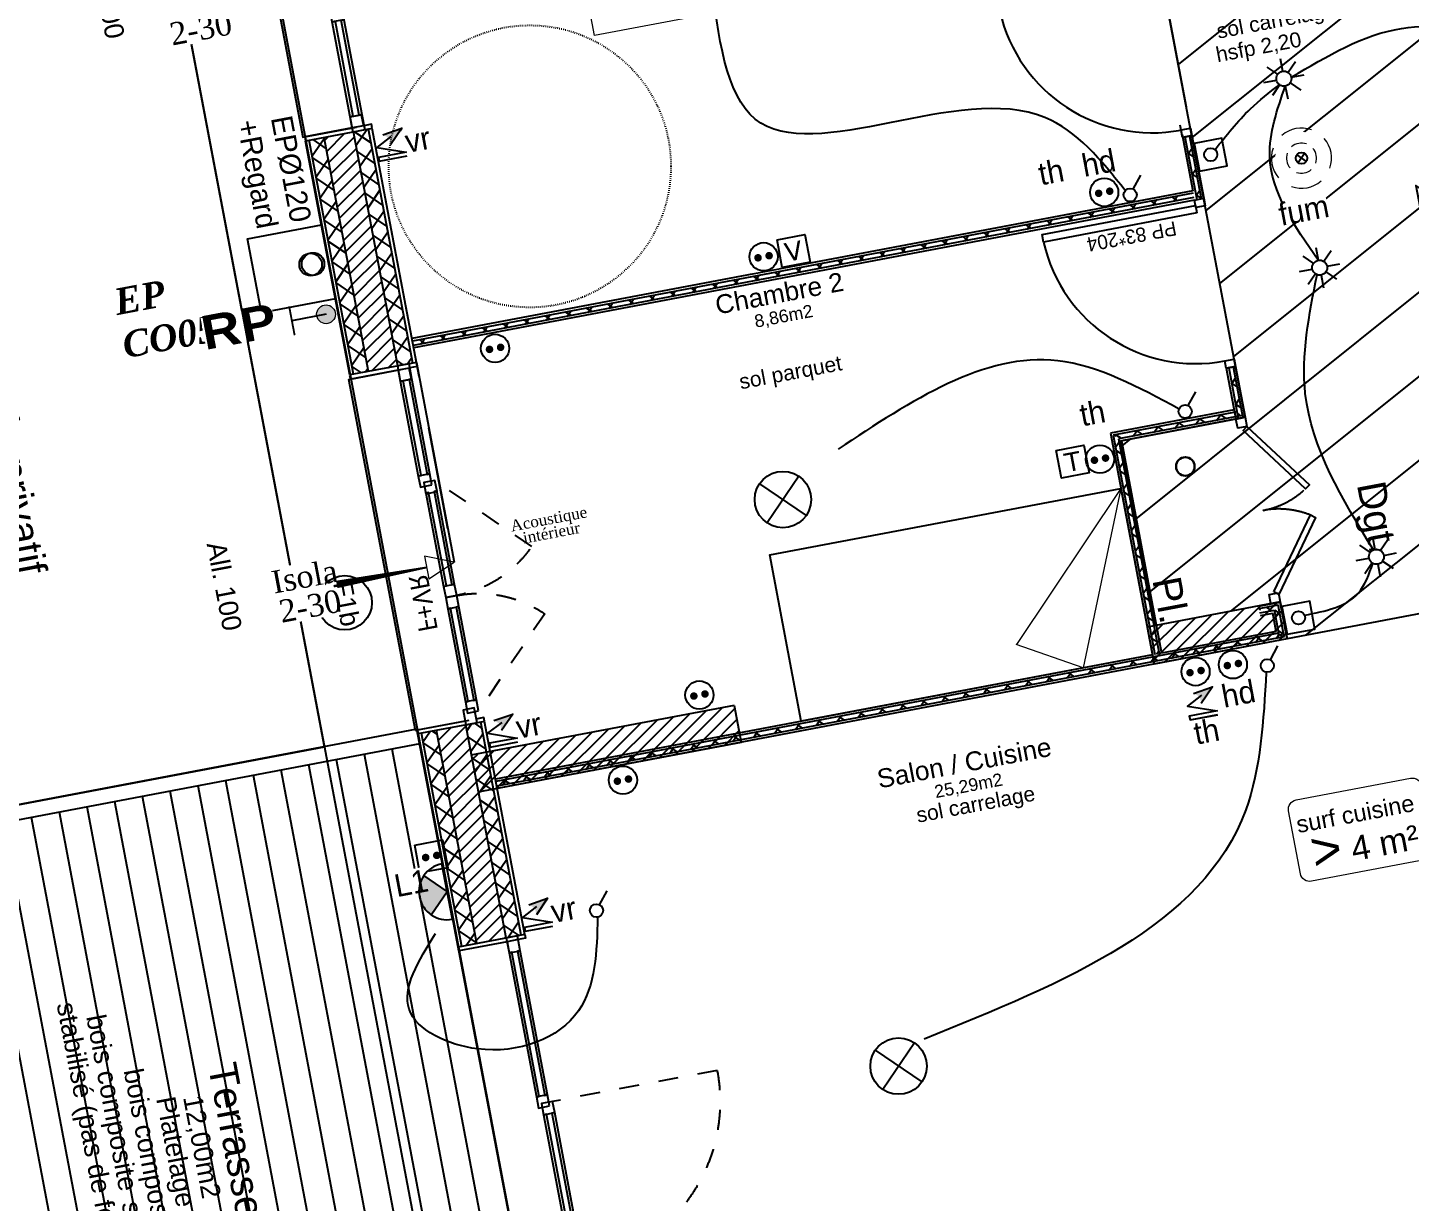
# Model space of a CAD drawing. Header units: centimetres. Extents: x 197412 to 267601, y -375791 to -305433.
# Drawn here: x 210810 to 218161, y -358467 to -352221 of the extents above; entities that cross this region are included whole.
import ezdxf

# ---------------------------------------------------------------- set-up
doc = ezdxf.new("R2010")
doc.units = ezdxf.units.CM
for name, pattern in [('Style de ligne -1', [0.41664, 0.20828, -0.20836]), ('Style de ligne -2', [0.694425, 0.48607, -0.208355]), ('Style de ligne -5', [0.20828, 0.069425, -0.138855])]:
    doc.linetypes.add(name, pattern=pattern)
for name, color, linetype in [('3-BAT C-Niveau 0', 250, 'Continuous'), ('prlm-EAU-EF', 161, 'Continuous'), ('prlm-EAU-EPEXT', 145, 'Continuous'), ('prlm-VMC', 62, 'Continuous')]:
    doc.layers.add(name, color=color, linetype=linetype)
for name, color, linetype, lineweight in [('FAUX PLAFOND', 9, 'Continuous', 25), ('prlm-ELEC-CFA', 1, 'Continuous', 25), ('prlm-ELEC-CFO', 1, 'Continuous', 25), ('prlm-ELEC-SSI', 6, 'Continuous', 25)]:
    doc.layers.add(name, color=color, linetype=linetype, lineweight=lineweight)
doc.styles.add('Futura Book', font='')
doc.styles.add('Futura Std Book', font='')
doc.styles.add('Helvetica', font='arial.ttf')
doc.styles.add('Lucida Grande', font='')
doc.styles.add('prlm-eau-ef', font='ariblk.ttf', dxfattribs={"height": 18})
doc.styles.add('prlm-eau-ep', font='timesbi.ttf', dxfattribs={"height": 18})
doc.styles.add('prlm-elec-cfa', font='comic.ttf', dxfattribs={"height": 12})
doc.styles.add('prlm-elec-cfo', font='comic.ttf', dxfattribs={"height": 12})
doc.styles.add('prlm-elec-ssi', font='comic.ttf', dxfattribs={"height": 12})
doc.styles.add('prlm-sejc', font='arial.ttf', dxfattribs={"height": 20})
doc.styles.add('prlm-vmc', font='pala.ttf', dxfattribs={"height": 14})
doc.styles.get("Standard").update_dxf_attribs({"font": 'ARIALUNI.TTF', "height": 100})
doc.styles.get('Futura Book').set_extended_font_data('Futura Book')
doc.styles.get('Futura Std Book').set_extended_font_data('Futura Std Book')
doc.styles.get('Lucida Grande').set_extended_font_data('Lucida Grande')
pattern_1 = [(145.723595, (82441.66, 127994.64), (-45.054865, -66.106423), []), (235.723595, (82441.66, 127994.64), (-66.106423, 45.054865), [])]
pattern_2 = [(45, (82627.55, 127994.637), (-31.2347524, 39.0434405), [])]
pattern_3 = [(145.723595, (82441.66, 127994.64), (-45.054865, -66.106423), []), (235.723595, (82441.66, 127994.64), (-66.106423, 45.054865), [])]

# ---------------------------------------------------------------- blocks, each defined once
blk = doc.blocks.new('Groupe-284-1')
at = {"linetype": 'Continuous'}
blk.add_circle((13005.41, -48327.34), 14.45, dxfattribs=at)
at = {"insert": (13009.11, -48314.92), "char_height": 10.087, "attachment_point": 1, "rotation": 280.72359, "line_spacing_factor": 0.834288, "style": 'Helvetica'}
blk.add_mtext('F1b', dxfattribs=at)
blk = doc.blocks.new('FENETRE TYPE 1')
at = {"linetype": 'Style de ligne -1', "ltscale": 50.8}
for p, q in [((48.17, 60.17), (4, 16)), ((84.68, 59.99), (128.67, 16))]:
    blk.add_line(p, q, dxfattribs=at)
at = {"linetype": 'Continuous'}
blk.add_line((0, 16), (0, 14), dxfattribs=at)
at = {"linetype": 'Continuous', "lineweight": 25, "flags": 128}
for points in [[(-2, 18), (0, 18), (0, 14)], [(192, 18), (190, 18), (190, 14)], [(0, 8), (0, -18), (-2, -18)], [(190, 7.7), (190, -18), (192, -18)]]:
    blk.add_lwpolyline(points, dxfattribs=at)
at = {"linetype": 'Continuous', "flags": 128}
for points in [[(4, 16), (10, 16), (10, 10), (4, 10)], [(10, 16), (60.46, 16), (60.46, 14.5), (10, 14.5)], [(60.46, 16), (66.46, 16), (66.46, 10), (60.46, 10)], [(66.46, 16), (72.46, 16), (72.46, 10), (66.46, 10)], [(72.46, 16), (123.05, 16), (123.05, 14.5), (72.46, 14.5)], [(122.67, 16), (128.67, 16), (128.67, 10), (122.67, 10)], [(-2, 14), (6, 14), (6, 8), (-2, 8)], [(10, 11.5), (60.46, 11.5), (60.46, 10), (10, 10)], [(72.46, 11.5), (123.05, 11.5), (123.05, 10), (72.46, 10)], [(126.67, 14), (132.67, 14), (132.67, 7.7), (126.67, 7.7)], [(132.67, 14), (184, 14), (184, 12.5), (132.67, 12.5)], [(132.67, 9.2), (184, 9.2), (184, 7.7), (132.67, 7.7)], [(184, 14), (192.25, 14), (192.25, 7.7), (184, 7.7)], [(184, 13.7), (190, 13.7), (190, 7.7), (184, 7.7)]]:
    blk.add_lwpolyline(points, close=True, dxfattribs=at)
blk.add_lwpolyline([(0, 10), (0, -19), (190, -19), (190, 10)], dxfattribs=at)
at = {"linetype": 'Style de ligne -1', "ltscale": 50.8}
for centre, radius, start, end in [((4, 16), 62.46, 360, 45), ((128.67, 16), 62.21, 136.63922, 180)]:
    blk.add_arc(centre, radius, start, end, dxfattribs=at)
at = {"insert": (50.38, 2.81), "char_height": 10.161, "attachment_point": 1, "line_spacing_factor": 0.978845, "style": 'Lucida Grande'}
blk.add_mtext('F+VR ', dxfattribs=at)
blk = doc.blocks.new('PORTE FENETRE TYPE 1')
at = {"linetype": 'Style de ligne -1', "ltscale": 50.8}
for p, q in [((4, 16), (4, 105)), ((182, 105), (182, 16))]:
    blk.add_line(p, q, dxfattribs=at)
at = {"linetype": 'Continuous', "lineweight": 25, "flags": 128}
for points in [[(-2, 18), (0, 18), (0, 14)], [(272, 18), (270, 18), (270, 14)], [(0, 8), (0, -18), (-2, -18)], [(270, 8), (270, -18), (272, -18)]]:
    blk.add_lwpolyline(points, dxfattribs=at)
at = {"linetype": 'Continuous', "flags": 128}
for points in [[(4, 16), (10, 16), (10, 10), (4, 10)], [(10, 16), (87, 16), (87, 14.5), (10, 14.5)], [(87, 16), (93, 16), (93, 10), (87, 10)], [(93, 16), (99, 16), (99, 10), (93, 10)], [(99, 16), (176, 16), (176, 14.5), (99, 14.5)], [(176, 16), (182, 16), (182, 10), (176, 10)], [(-2, 14), (6, 14), (6, 8), (-2, 8)], [(10, 11.5), (87, 11.5), (87, 10), (10, 10)], [(99, 11.5), (176, 11.5), (176, 10), (99, 10)], [(180, 14), (186, 14), (186, 8), (180, 8)], [(186, 14), (264, 14), (264, 12.5), (186, 12.5)], [(186, 9.5), (264, 9.5), (264, 8), (186, 8)], [(264, 14), (270, 14), (270, 8), (264, 8)], [(264, 14), (272, 14), (272, 8), (264, 8)]]:
    blk.add_lwpolyline(points, close=True, dxfattribs=at)
at = {"linetype": 'Style de ligne -1', "ltscale": 50.8}
for centre, start, end in [((4, 16), 360, 90), ((182, 16), 90, 180)]:
    blk.add_arc(centre, 89, start, end, dxfattribs=at)
at = {"insert": (74.62, 0.04), "char_height": 10.161, "attachment_point": 1, "line_spacing_factor": 0.978845, "style": 'Lucida Grande'}
blk.add_mtext('PF+VR ', dxfattribs=at)
blk = doc.blocks.new('Groupe-366-1')
at = {"linetype": 'Continuous', "flags": 128}
blk.add_lwpolyline([(12993.06, -48126.42), (13000.5, -48165.72), (12961.2, -48173.17), (12953.75, -48133.86)], close=True, dxfattribs=at)
at = {"linetype": 'Continuous'}
blk.add_circle((12988.57, -48147.28), 6, dxfattribs=at)
at = {"insert": (12987.89, -48123.76), "char_height": 11.327, "attachment_point": 3, "rotation": 280.72359, "line_spacing_factor": 0.962448, "style": 'Futura Std Book'}
blk.add_mtext('EPØ120\\P+Regard', dxfattribs=at)
blk = doc.blocks.new('xi.PC-EXT')
at = {"layer": 'prlm-ELEC-CFO', "color": 0, "linetype": 'ByBlock', "lineweight": -2, "flags": 128}
blk.add_lwpolyline([(-7.5, 7.5), (7.5, 7.5), (7.5, -7.5), (-7.5, -7.5)], close=True, dxfattribs=at)
at = {"layer": 'prlm-ELEC-CFO', "color": 0, "linetype": 'ByBlock', "lineweight": 5, "const_width": 2}
for points in [[(-4, 0, 1), (-2, 0, 1)], [(2, 0, 1), (4, 0, 1)]]:
    blk.add_lwpolyline(points, format="xyb", close=True, dxfattribs=at)
blk = doc.blocks.new('xi.SA')
at = {"layer": 'prlm-ELEC-CFO', "color": 0}
blk.add_lwpolyline([(0.2, -1.28), (5.5, 5.28)], dxfattribs=at)
blk.add_circle((-2, -4), 3.5, dxfattribs=at)
blk = doc.blocks.new('xi.LUM1')
at = {"layer": 'prlm-ELEC-CFO', "linetype": 'ByBlock', "lineweight": 5}
blk.add_hatch(color=0, dxfattribs=at).paths.add_polyline_path([(10.61, 10.61, 0.414214), (-10.61, 10.61), (0, 0)])
at = {"layer": 'prlm-ELEC-CFO', "color": 0, "linetype": 'ByBlock', "lineweight": -2, "flags": 128}
blk.add_lwpolyline([(15, 0, 1), (-15, 0)], format="xyb", close=True, dxfattribs=at)
at = {"layer": 'prlm-ELEC-CFO', "color": 0}
blk.add_lwpolyline([(-10.61, 10.61), (0, 0), (10.61, 10.61)], dxfattribs=at)
blk = doc.blocks.new('xi.VR')
at = {"layer": 'prlm-ELEC-CFO', "lineweight": 5}
blk.add_hatch(color=0, dxfattribs=at).paths.add_polyline_path([(-3, 6), (-0.1, 3.7), (0, 0), (7.5, 7.5)])
at = {"layer": 'prlm-ELEC-CFO', "color": 0}
for points in [[(-3, 6), (7.5, 7.5), (0, 0)], [(0.95, 4.23), (-7.5, 0), (7.5, -5.5), (-7.5, -5.5), (-7.5, -7.5), (7.5, -7.5)]]:
    blk.add_lwpolyline(points, dxfattribs=at)
blk = doc.blocks.new('xi.PC')
at = {"color": 0, "lineweight": 5}
blk.add_wipeout([(-7.5, -7.5), (7.5, -7.5), (7.5, 7.5), (-7.5, 7.5)], dxfattribs=at).dxf.layer = 'prlm-ELEC-CFO'
at = {"layer": 'prlm-ELEC-CFO', "color": 0, "linetype": 'ByBlock', "lineweight": 5, "const_width": 2}
for points in [[(-4, 0, 1), (-2, 0, 1)], [(2, 0, 1), (4, 0, 1)]]:
    blk.add_lwpolyline(points, format="xyb", close=True, dxfattribs=at)
at = {"layer": 'prlm-ELEC-CFO', "color": 0, "linetype": 'ByBlock', "lineweight": -2}
blk.add_circle((0, 0), 7.5, dxfattribs=at)
blk = doc.blocks.new('xi.PCHD')
at = {"color": 0, "lineweight": 5}
blk.add_wipeout([(-7.5, -7.5), (7.5, -7.5), (7.5, 7.5), (-7.5, 7.5)], dxfattribs=at).dxf.layer = 'prlm-ELEC-CFO'
at = {"layer": 'prlm-ELEC-CFO', "color": 0, "linetype": 'ByBlock', "lineweight": 5, "const_width": 2}
for points in [[(-4, 0, 1), (-2, 0, 1)], [(2, 0, 1), (4, 0, 1)]]:
    blk.add_lwpolyline(points, format="xyb", close=True, dxfattribs=at)
at = {"layer": 'prlm-ELEC-CFO', "color": 0, "linetype": 'ByBlock', "lineweight": -2}
blk.add_circle((0, 0), 7.5, dxfattribs=at)
blk = doc.blocks.new('xi.PTCE')
at = {"layer": 'prlm-ELEC-CFO', "color": 0}
for points in [[(-10.61, 10.61), (10.61, -10.61)], [(10.61, 10.61), (-10.61, -10.61)]]:
    blk.add_lwpolyline(points, dxfattribs=at)
at = {"layer": 'prlm-ELEC-CFO', "color": 0, "linetype": 'ByBlock'}
blk.add_circle((0, 0), 15, dxfattribs=at)
blk = doc.blocks.new('xi.4m²')
at = {"color": 0}
blk.add_wipeout([(-34.54, 20.54), (34.54, 20.54), (34.54, -20.54), (-34.54, -20.54)], dxfattribs=at).dxf.layer = 'prlm-ELEC-CFO'
at = {"layer": 'prlm-ELEC-CFO', "color": 0, "lineweight": 13}
blk.add_lwpolyline([(-31, 22), (31, 22, -0.414214), (36, 17), (36, -17, -0.414214), (31, -22), (-31, -22, -0.414214), (-36, -17), (-36, 17, -0.414214)], format="xyb", close=True, dxfattribs=at)
at = {"layer": 'prlm-ELEC-CFO', "color": 0, "attachment_point": 6, "line_spacing_factor": 0.8, "style": 'prlm-sejc'}
for s, insert, char_height in [('surf cuisine', (30.36, 8.9), 9), ('4 m²', (29.31, -9.19), 13)]:
    blk.add_mtext(s, dxfattribs=dict(at, insert=insert, char_height=char_height))
at = {"layer": 'prlm-ELEC-CFO', "color": 0, "style": 'prlm-sejc', "flags": 8}
blk.add_attdef('?', (-28.3, -16.79), '', height=20, dxfattribs=at)
blk = doc.blocks.new('xi.BP')
at = {"layer": 'prlm-ELEC-CFO', "color": 0, "flags": 128}
blk.add_lwpolyline([(-7.5, -7.5), (7.5, -7.5), (7.5, 7.5), (-7.5, 7.5)], close=True, dxfattribs=at)
at = {"layer": 'prlm-ELEC-CFO', "color": 0}
blk.add_circle((0, 0), 3.5, dxfattribs=at)
blk = doc.blocks.new('xi.SPOT')
at = {"color": 0, "lineweight": 5}
blk.add_wipeout([(-4, 0), (-2.83, -2.83), (0, -4), (2.83, -2.83), (4, 0), (2.83, 2.83), (0, 4), (-2.83, 2.83)], dxfattribs=at).dxf.layer = 'prlm-ELEC-CFO'
at = {"layer": 'prlm-ELEC-CFO', "color": 0, "linetype": 'ByBlock', "lineweight": -2, "flags": 128}
for points in [[(-7.69, 7.69), (-2.83, 2.83)], [(0, 10.88), (0, 4)], [(7.69, 7.69), (2.83, 2.83)], [(-10.88, 0), (-4, 0)], [(4, 0), (10.88, 0)], [(-2.83, -2.83), (-7.69, -7.69)], [(0, -4), (0, -10.88)], [(2.83, -2.83), (7.69, -7.69)]]:
    blk.add_lwpolyline(points, dxfattribs=at)
at = {"layer": 'prlm-ELEC-CFO', "color": 0, "linetype": 'ByBlock', "lineweight": -2}
blk.add_circle((0, 0), 4, dxfattribs=at)
blk = doc.blocks.new('xi.fum')
at = {"color": 0}
blk.add_wipeout([(-10.61, -10.61), (-15, 0), (-10.61, 10.61), (0, 15), (10.61, 10.61), (15, 0), (10.61, -10.61), (0, -15)], dxfattribs=at).dxf.layer = 'prlm-ELEC-SSI'
at = {"layer": 'prlm-ELEC-SSI', "color": 0}
for points in [[(-2.12, 2.12), (2.12, -2.12)], [(2.12, 2.12), (-2.12, -2.12)]]:
    blk.add_lwpolyline(points, dxfattribs=at)
blk.add_circle((0, 0), 3, dxfattribs=at)
at = {"layer": 'prlm-ELEC-SSI', "color": 0, "lineweight": 13}
for radius, start, end in [(16, 60, 120), (16, 150, 210), (8, 60, 120), (16, 330, 30), (8, 150, 210), (8, 330, 30), (8, 240, 300), (16, 240, 300)]:
    blk.add_arc((0, 0), radius, start, end, dxfattribs=at)
blk = doc.blocks.new('xi.epext')
at = {"layer": 'prlm-EAU-EPEXT', "color": 0, "linetype": 'ByBlock', "lineweight": -2}
blk.add_circle((0, 0), 5, dxfattribs=at)
blk = doc.blocks.new('xi.EA')
at = {"layer": 'prlm-VMC', "color": 0, "linetype": 'ByBlock', "lineweight": 5, "flags": 128}
blk.add_lwpolyline([(-6.17, -15), (6.17, -15), (0, 0)], close=True, dxfattribs=at)
at = {"layer": 'prlm-VMC', "color": 0, "linetype": 'ByBlock', "lineweight": -2, "flags": 128}
blk.add_lwpolyline([(0, -15, 1, 4, 0), (0, -63.63, 1, 1, 0)], format="xyseb", dxfattribs=at)
at = {"layer": 'prlm-VMC', "color": 0, "linetype": 'ByBlock', "lineweight": 5}
blk.add_solid([(0, 0), (6.17, -15), (-6.17, -15), (0, 0)], dxfattribs=at)
blk = doc.blocks.new('xi.rp')
at = {"layer": 'prlm-EAU-EF', "lineweight": 5}
h = blk.add_hatch(color=0, dxfattribs=at)
edge = h.paths.add_edge_path()
edge.add_arc((0, 5), 5, 0, 360)
at = {"layer": 'prlm-EAU-EF', "color": 0, "const_width": 1, "flags": 128}
blk.add_lwpolyline([(-7.82, 23.46), (7.82, 23.46)], dxfattribs=at)
at = {"layer": 'prlm-EAU-EF', "color": 0, "flags": 128}
blk.add_lwpolyline([(0, 5), (0, 23.46)], dxfattribs=at)
at = {"layer": 'prlm-EAU-EF', "color": 0, "lineweight": 5}
blk.add_circle((0, 5), 5, dxfattribs=at)
blk = doc.blocks.new('xi.TH')
at = {"color": 0, "lineweight": 5}
blk.add_wipeout([(-7.5, -7.5), (7.5, -7.5), (7.5, 7.5), (-7.5, 7.5)], dxfattribs=at).dxf.layer = 'prlm-ELEC-CFA'
at = {"layer": 'prlm-ELEC-CFA', "lineweight": 5}
blk.add_hatch(color=0, dxfattribs=at).paths.add_polyline_path([(-3, 6), (-0.1, 3.7), (0, 0), (7.5, 7.5)])
at = {"layer": 'prlm-ELEC-CFA', "color": 0}
for points in [[(-3, 6), (7.5, 7.5), (0, 0)], [(0.95, 4.23), (-7.5, 0), (7.5, -5.5), (-7.5, -5.5), (-7.5, -7.5), (7.5, -7.5)]]:
    blk.add_lwpolyline(points, dxfattribs=at)
blk = doc.blocks.new('xi.TEL')
at = {"layer": 'prlm-ELEC-CFA', "color": 0, "linetype": 'ByBlock', "lineweight": -2, "flags": 128}
blk.add_lwpolyline([(-7.5, 7.5), (7.5, 7.5), (7.5, -7.5), (-7.5, -7.5)], close=True, dxfattribs=at)
at = {"layer": 'prlm-ELEC-CFA', "color": 0, "linetype": 'ByBlock', "insert": (0, 0), "char_height": 10, "width": 11.36, "attachment_point": 5}
blk.add_mtext('{\\fVerdana|b0|i0|c0|p34;T}', dxfattribs=at)
blk = doc.blocks.new('xi.TV')
at = {"layer": 'prlm-ELEC-CFA', "color": 0, "linetype": 'ByBlock', "lineweight": -2, "flags": 128}
blk.add_lwpolyline([(-7.5, 7.5), (7.5, 7.5), (7.5, -7.5), (-7.5, -7.5)], close=True, dxfattribs=at)
at = {"layer": 'prlm-ELEC-CFA', "color": 0, "linetype": 'ByBlock', "insert": (0, 0), "char_height": 10, "width": 11.36, "attachment_point": 5}
blk.add_mtext('{\\fVerdana|b0|i0|c0|p34;V}', dxfattribs=at)
blk = doc.blocks.new('PORTE 83_204')
at = {"linetype": 'Continuous', "flags": 128}
for points in [[(38.5, 2.5), (38.5, 85.5), (42.5, 85.5), (42.5, 2.5)], [(-45.5, 2.5), (-41.5, 2.5), (-41.5, -2.5), (-45.5, -2.5)], [(41.5, 2.5), (45.5, 2.5), (45.5, -2.5), (41.5, -2.5)]]:
    blk.add_lwpolyline(points, close=True, dxfattribs=at)
at = {"linetype": 'Continuous'}
blk.add_arc((41.5, 2.5), 83.05, 92.06969, 180, dxfattribs=at)
at = {"insert": (28.91, 14.76), "char_height": 7.552, "attachment_point": 1, "rotation": 90, "line_spacing_factor": 0.962448, "style": 'Futura Book'}
blk.add_mtext('PP 83*204', dxfattribs=at)
blk = doc.blocks.new('Groupe-184-1')
at = {"linetype": 'Continuous', "lineweight": 18}
for p, q in [((13418.01, -48266.61), (13362.49, -48349.63)), ((13418.01, -48266.61), (13397.9, -48362.03)), ((13397.9, -48362.03), (13362.43, -48349.61)), ((13397.9, -48362.03), (13434.82, -48355.02))]:
    blk.add_line(p, q, dxfattribs=at)
at = {"linetype": 'Continuous', "flags": 128}
blk.add_lwpolyline([(13418.01, -48266.61), (13434.76, -48355.04), (13248.08, -48390.39), (13231.33, -48301.96)], close=True, dxfattribs=at)
blk = doc.blocks.new('Groupe-185-1')
at = {"linetype": 'Continuous', "flags": 128}
for points in [[(13484.09, -48228.75), (13485.02, -48233.66), (13480.11, -48234.59), (13479.18, -48229.68)], [(13485.02, -48233.66), (13518.2, -48264.64), (13516.17, -48266.81), (13482.99, -48235.84)], [(13499.24, -48321.63), (13518.8, -48280.67), (13521.48, -48281.95), (13501.92, -48322.91)], [(13501.76, -48322.09), (13502.69, -48327.01), (13497.78, -48327.94), (13496.85, -48323.03)]]:
    blk.add_lwpolyline(points, close=True, dxfattribs=at)
at = {"linetype": 'Style de ligne -2', "ltscale": 50.8}
for centre, start, end in [((13485.02, -48233.66), 280.72359, 313.90053), ((13501.92, -48322.91), 67.54666, 100.72359)]:
    blk.add_arc(centre, 45.42, start, end, dxfattribs=at)
blk = doc.blocks.new('Groupe-188-1')
at = {"linetype": 'Continuous', "lineweight": 18}
for p, q in [((13240.47, -47812.98), (13102.91, -47839.03)), ((13240.47, -47812.98), (13134.37, -47904.32)), ((13109.88, -47875.89), (13102.91, -47838.96)), ((13109.88, -47875.89), (13134.42, -47904.36))]:
    blk.add_line(p, q, dxfattribs=at)
at = {"linetype": 'Continuous'}
blk.add_line((13240.47, -47812.98), (13109.88, -47875.89), dxfattribs=at)
at = {"linetype": 'Continuous', "lineweight": 18, "flags": 128}
blk.add_lwpolyline([(13275.82, -47999.66), (13138.27, -48025.71), (13102.91, -47839.03), (13240.47, -47812.98)], close=True, dxfattribs=at)

msp = doc.modelspace()

# ---------------------------------------------------------------- hatches: boundary and pattern name
at = {"linetype": 'Continuous'}
h = msp.add_hatch(dxfattribs=at)
h.set_pattern_fill('02_ISOLANT', color=256, scale=10, angle=-79.27625, style=0, pattern_type=2)
h.set_pattern_definition([(325.723749, (82441.66, 127994.64), (45.054687, 66.106544), []), (55.723749, (82441.66, 127994.64), (66.106544, -45.054687), [])])
h.paths.add_polyline_path([(216986.1, -352797.7), (216962.6, -352802.2), (217025.7, -353135.4), (217049.3, -353131)])
h = msp.add_hatch(dxfattribs=at)
h.set_pattern_fill('02_ISOLANT', color=256, scale=10, angle=-169.27641, style=0, pattern_type=2)
h.set_pattern_definition([(235.723595, (82441.66, 127994.64), (66.106423, -45.054865), []), (325.723595, (82441.66, 127994.64), (-45.054865, -66.106423), [])])
h.paths.add_polyline_path([(217010.5, -353125.1), (217006, -353101.5), (212855.6, -353887.5), (212860.1, -353911.1)])
h = msp.add_hatch(dxfattribs=at)
h.set_pattern_fill('02_ISOLANT', color=256, scale=10, angle=-79.27625, style=0, pattern_type=2)
h.set_pattern_definition([(325.723749, (82441.66, 127994.64), (45.054687, 66.106544), []), (55.723749, (82441.66, 127994.64), (66.106544, -45.054687), [])])
h.paths.add_polyline_path([(217218.6, -354025.1), (217195, -354029.6), (217246.2, -354299.8), (217269.8, -354295.3)])
h = msp.add_hatch(dxfattribs=at)
h.set_pattern_fill('02_ISOLANT', color=256, scale=10, angle=-169.25421, style=0, pattern_type=2)
h.set_pattern_definition([(235.745789, (82441.66, 127994.64), (66.12387, -45.029255), []), (325.745789, (82441.66, 127994.64), (-45.029255, -66.12387), [])])
h.paths.add_polyline_path([(217267.3, -354282.5), (217239.3, -354263.4), (216581.4, -354388.3), (216609.4, -354407.4)])
h = msp.add_hatch(dxfattribs=at)
h.set_pattern_fill('02_ISOLANT', color=256, scale=10, angle=-79.27641, style=0, pattern_type=2)
h.set_pattern_definition([(325.723595, (82441.66, 127994.64), (45.054865, 66.106423), []), (55.723595, (82441.66, 127994.64), (66.106423, -45.054865), [])])
h.paths.add_polyline_path([(216609.4, -354407.4), (216581.4, -354388.3), (216802, -355553.3), (216825.6, -355548.8)])
h = msp.add_hatch(dxfattribs=at)
h.set_pattern_fill('MURS MACONNERIE-2', color=256, scale=10, style=0, pattern_type=2)
h.set_pattern_definition([(45, (82627.55, 127994.637), (-31.2347524, 39.0434405), [])])
h.paths.add_polyline_path([(217505.6, -355470.9), (217468.4, -355274.4), (216761.3, -355408.3), (216798.5, -355604.8)])
h = msp.add_hatch(dxfattribs=at)
h.set_pattern_fill('02_ISOLANT', color=256, scale=10, angle=10.72359, style=0, pattern_type=2)
h.set_pattern_definition([(55.723595, (82441.66, 127994.64), (-66.106423, 45.054865), []), (145.723595, (82441.66, 127994.64), (45.054865, 66.106423), [])])
h.paths.add_polyline_path([(217356.9, -355309.8), (217361.3, -355333.4), (217439.1, -355318.7), (217458.2, -355290.6)])
h = msp.add_hatch(dxfattribs=at)
h.set_pattern_fill('02_ISOLANT', color=256, scale=10, angle=100.72549, style=0, pattern_type=2)
h.set_pattern_definition([(145.725492, (82441.66, 127994.64), (-45.052676, -66.107915), []), (235.725492, (82441.66, 127994.64), (-66.107915, 45.052676), [])])
h.paths.add_polyline_path([(217462.4, -355441.4), (217490.4, -355460.5), (217458.2, -355290.6), (217439.1, -355318.7)])
h = msp.add_hatch(dxfattribs=at)
h.set_pattern_fill('02_ISOLANT', color=256, scale=10, angle=-169.27641, style=0, pattern_type=2)
h.set_pattern_definition([(235.723595, (82441.66, 127994.64), (66.106423, -45.054865), []), (325.723595, (82441.66, 127994.64), (-45.054865, -66.106423), [])])
h.paths.add_polyline_path([(217490.4, -355460.5), (217462.4, -355441.4), (213299.2, -356229.8), (213303.7, -356253.4)])
at = {"layer": '3-BAT C-Niveau 0'}
h = msp.add_hatch(dxfattribs=at)
h.set_pattern_fill('02_ISOLANT', color=256, scale=10, angle=100.72359, style=0, pattern_type=2)
h.set_pattern_definition(pattern_1)
h.paths.add_polyline_path([(212543, -354064.1), (212621.6, -354049.2), (212386.1, -352805.5), (212307.5, -352820.4)])
h = msp.add_hatch(dxfattribs=at)
h.set_pattern_fill('MURS MACONNERIE-2', color=256, scale=10, style=0, pattern_type=2)
h.set_pattern_definition(pattern_2)
h.paths.add_polyline_path([(212621.6, -354049.2), (212778.8, -354019.4), (212543.3, -352775.7), (212386.1, -352805.5)])
h = msp.add_hatch(dxfattribs=at)
h.set_pattern_fill('02_ISOLANT', color=256, scale=10, angle=100.72359, style=0, pattern_type=2)
h.set_pattern_definition(pattern_1)
h.paths.add_polyline_path([(212778.8, -354019.4), (212857.4, -354004.5), (212621.9, -352760.9), (212543.3, -352775.7)])
h = msp.add_hatch(dxfattribs=at)
h.set_pattern_fill('MURS MACONNERIE-2', color=256, scale=10, style=0, pattern_type=2)
h.set_pattern_definition(pattern_2)
h.paths.add_polyline_path([(214603.9, -356021.5), (214566.7, -355825), (213166.9, -356090.1), (213204.1, -356286.6)])
h = msp.add_hatch(dxfattribs=at)
h.set_pattern_fill('02_ISOLANT', color=256, scale=10, angle=100.72359, style=0, pattern_type=2)
h.set_pattern_definition(pattern_3)
h.paths.add_polyline_path([(213119.1, -357105.9), (213197.7, -357091), (212983.1, -355957.8), (212904.5, -355972.6)])
h = msp.add_hatch(dxfattribs=at)
h.set_pattern_fill('MURS MACONNERIE-2', color=256, scale=10, style=0, pattern_type=2)
h.set_pattern_definition(pattern_2)
h.paths.add_polyline_path([(213197.7, -357091), (213354.9, -357061.3), (213140.3, -355928), (212983.1, -355957.8)])
h = msp.add_hatch(dxfattribs=at)
h.set_pattern_fill('02_ISOLANT', color=256, scale=10, angle=100.72359, style=0, pattern_type=2)
h.set_pattern_definition(pattern_3)
h.paths.add_polyline_path([(213354.9, -357061.3), (213433.5, -357046.4), (213218.9, -355913.1), (213140.3, -355928)])
at = {"layer": 'FAUX PLAFOND'}
h = msp.add_hatch(dxfattribs=at)
h.set_pattern_fill('BA 13', color=256, scale=10, style=0, pattern_type=2)
h.set_pattern_definition([(218.65981, (82441.66, 127994.64), (-199.24783, 287.75041), [])])
h.paths.add_polyline_path([(219355.7, -351422.9), (219870, -354135.6), (218494.5, -354396.1), (218249.2, -353100.1), (218190.7, -353060.3), (218607.6, -355262.2), (217505.6, -355470.9), (217468.4, -355274.4), (216807.6, -355399.5), (216621.7, -354418), (217282.5, -354292.9), (216829.5, -351900.6), (216829.4, -351900.3)])

# ---------------------------------------------------------------- linework, layer by layer
at = {"linetype": 'Continuous'}
for p, q in [((216970.3, -352644.1), (216785.8, -351670)), ((216962.6, -352802.2), (217025.7, -353135.4)), ((216962.6, -352802.2), (217025.7, -353135.4)), ((216986.1, -352797.7), (217049.3, -353131)), ((216986.1, -352797.7), (217049.3, -353131)), ((216998.9, -352795.3), (217062, -353128.6)), ((217006, -353101.5), (212855.6, -353887.5)), ((217006, -353101.5), (212855.6, -353887.5)), ((217010.5, -353125.1), (212860.1, -353911.1)), ((217010.5, -353125.1), (212860.1, -353911.1)), ((217012.9, -353137.9), (212862.5, -353923.9)), ((217195, -354029.6), (217246.2, -354299.8)), ((217195, -354029.6), (217246.2, -354299.8)), ((217218.6, -354025.1), (217269.8, -354295.3)), ((217218.6, -354025.1), (217269.8, -354295.3)), ((217231.4, -354022.7), (217282.5, -354292.9)), ((217239.3, -354263.4), (216581.4, -354388.3)), ((217239.3, -354263.4), (216581.4, -354388.3)), ((217267.3, -354282.5), (216609.4, -354407.4)), ((217267.3, -354282.5), (216609.4, -354407.4)), ((217282.5, -354292.9), (216624.6, -354417.7)), ((216581.4, -354388.3), (216802, -355553.3)), ((216581.4, -354388.3), (216802, -355553.3)), ((216609.4, -354407.4), (216825.6, -355548.8)), ((216609.4, -354407.4), (216825.6, -355548.8)), ((216624.6, -354417.7), (216838.3, -355546.4)), ((217468.4, -355274.4), (216761.3, -355408.3)), ((217468.4, -355274.4), (216761.3, -355408.3)), ((217354.4, -355297.1), (217468.6, -355275.4)), ((217356.9, -355309.8), (217458.2, -355290.6)), ((217356.9, -355309.8), (217458.2, -355290.6)), ((217490.4, -355460.5), (217458.2, -355290.6)), ((217490.4, -355460.5), (217458.2, -355290.6)), ((217468.4, -355274.4), (217505.6, -355470.9)), ((217361.3, -355333.4), (217439.1, -355318.7)), ((217361.3, -355333.4), (217439.1, -355318.7)), ((217447.2, -355431.1), (217428.8, -355333.9)), ((217462.4, -355441.4), (217439.1, -355318.7)), ((217462.4, -355441.4), (217439.1, -355318.7)), ((217462.4, -355441.4), (213299.2, -356229.8)), ((217462.4, -355441.4), (213299.2, -356229.8)), ((217490.4, -355460.5), (213303.7, -356253.4)), ((217490.4, -355460.5), (213303.7, -356253.4)), ((216761.3, -355408.3), (216798.5, -355604.8)), ((217505.6, -355470.9), (213306.1, -356266.2)), ((217505.6, -355470.9), (216798.5, -355604.8))]:
    msp.add_line(p, q, dxfattribs=at)
at = {"linetype": 'Continuous', "lineweight": 25}
for p, q in [((216949.8, -352804.6), (216937.5, -352739.5)), ((216946.8, -352788.6), (217003.6, -353088.7)), ((216949.8, -352804.6), (216998.9, -352795.3)), ((216998.9, -352795.3), (217062, -353128.6)), ((217003.6, -353088.7), (212853.2, -353874.7)), ((217012.9, -353137.9), (212862.5, -353923.9)), ((217012.9, -353137.9), (217062, -353128.6)), ((217182.2, -354032), (217231.4, -354022.7)), ((217182.2, -354032), (217233.4, -354302.2)), ((217231.4, -354022.7), (217282.5, -354292.9)), ((217224.1, -354253.1), (216566.2, -354377.9)), ((217282.5, -354292.9), (216624.6, -354417.7)), ((216566.2, -354377.9), (216789.2, -355555.7)), ((216624.6, -354417.7), (216838.3, -355546.4)), ((217354.4, -355297.1), (217468.6, -355275.4)), ((217505.6, -355470.9), (217468.6, -355275.4)), ((217363.7, -355346.2), (217428.8, -355333.9)), ((217447.2, -355431.1), (217428.8, -355333.9)), ((217447.2, -355431.1), (216838.3, -355546.4)), ((217505.6, -355470.9), (213306.1, -356266.2)), ((216789.2, -355555.7), (213296.8, -356217.1))]:
    msp.add_line(p, q, dxfattribs=at)
at = {"linetype": 'Continuous', "lineweight": 18}
msp.add_line((217505.6, -355470.9), (216798.5, -355604.8), dxfattribs=at)
at = {"linetype": 'Continuous', "flags": 128}
msp.add_lwpolyline([(216949.8, -352804.6), (216942.3, -352765.3), (216991.5, -352756), (216998.9, -352795.3)], close=True, dxfattribs=at)
at = {"linetype": 'Style de ligne -5', "ltscale": 50.8}
msp.add_circle((213479.7, -352958.8), 750, dxfattribs=at)
at = {"linetype": 'Continuous'}
msp.add_arc((216787.9, -351949.8), 830.5, 192.79344, 280.72375, dxfattribs=at)
at = {"layer": '3-BAT C-Niveau 0'}
for p, q in [((212641.6, -352757.1), (212287.8, -352824.1)), ((212621.6, -354049.2), (212386.1, -352805.5)), ((212621.6, -354049.2), (212386.1, -352805.5)), ((212778.8, -354019.4), (212543.3, -352775.7)), ((212857.4, -354004.5), (212621.9, -352760.9)), ((212877.1, -354000.8), (212641.6, -352757.1)), ((212891.4, -354076.5), (212641.6, -352757.1)), ((212523.4, -354067.8), (212287.8, -352824.1)), ((212523.4, -354067.8), (212287.8, -352824.1)), ((212543, -354064.1), (212307.5, -352820.4)), ((212877.1, -354000.8), (212523.4, -354067.8)), ((212877.1, -354000.8), (213078.2, -355062.7)), ((213044.7, -354885.8), (212943.5, -354351.6)), ((214566.7, -355825), (213166.9, -356090.1)), ((214566.7, -355825), (213166.9, -356090.1)), ((214566.7, -355825), (214603.9, -356021.5)), ((212880, -355951), (212894.9, -356029.6)), ((213238.5, -355909.4), (212884.8, -355976.4)), ((213099.4, -357109.7), (212884.8, -355976.4)), ((213099.4, -357109.7), (212884.8, -355976.4)), ((213119.1, -357105.9), (212904.5, -355972.6)), ((213197.7, -357091), (212983.1, -355957.8)), ((213197.7, -357091), (212983.1, -355957.8)), ((213354.9, -357061.3), (213140.3, -355928)), ((213433.5, -357046.4), (213218.9, -355913.1)), ((213453.1, -357042.7), (213238.5, -355909.4)), ((213453.1, -357042.7), (213238.5, -355909.4)), ((214603.9, -356021.5), (213204.1, -356286.6)), ((214603.9, -356021.5), (213204.1, -356286.6)), ((213167.5, -359887.3), (212452.8, -356113.4)), ((213314.8, -359859.4), (212600.1, -356085.5)), ((213462.2, -359831.5), (212747.5, -356057.5)), ((212725.3, -359971.1), (212010.6, -356197.1)), ((212872.7, -359943.1), (212158, -356169.2)), ((213020.1, -359915.2), (212305.4, -356141.3)), ((212430.6, -360026.9), (211715.9, -356252.9)), ((212577.9, -359999), (211863.2, -356225)), ((211988.4, -360110.6), (211273.7, -356336.7)), ((212135.8, -360082.7), (211421.1, -356308.7)), ((212283.2, -360054.8), (211568.5, -356280.8)), ((211693.7, -360166.4), (210979, -356392.5)), ((211841, -360138.5), (211126.3, -356364.6)), ((211251.5, -360250.2), (210536.8, -356476.2)), ((211398.9, -360222.3), (210684.2, -356448.3)), ((211546.3, -360194.3), (210831.6, -356420.4)), ((213453.1, -357042.7), (213099.4, -357109.7))]:
    msp.add_line(p, q, dxfattribs=at)
at = {"layer": '3-BAT C-Niveau 0', "flags": 128}
for points in [[(222362.8, -365997), (214553.7, -367475.9), (209911.6, -342963.8), (210402.9, -342870.8), (214951.9, -366891.6), (222269.8, -365505.7)], [(209408.6, -361815.5), (213340, -361071), (213157.5, -360106.9), (213156.8, -360107.1), (213131.7, -359974.5), (210676.7, -360439.4), (209932.4, -356509.2), (212388.1, -356044.2), (211246.4, -350015.8), (207316.4, -350760)], [(212880, -355951), (209932.4, -356509.2), (210676.7, -360439.4), (213624.3, -359881.2)]]:
    msp.add_lwpolyline(points, close=True, dxfattribs=at)
at = {"layer": '3-BAT C-Niveau 0', "ltscale": 50.8, "flags": 128}
msp.add_lwpolyline([(219355.7, -351422.9), (219870, -354135.6), (218494.5, -354396.1), (218249.2, -353100.1), (218190.7, -353060.3), (218607.6, -355262.2), (217505.6, -355470.9), (217468.4, -355274.4), (216807.6, -355399.5), (216621.7, -354418), (217282.5, -354292.9), (216829.5, -351900.6)], dxfattribs=at)
at = {"layer": '3-BAT C-Niveau 0', "flags": 128}
msp.add_lwpolyline([(212894.9, -356029.6), (210025.9, -356573), (210739.6, -360347.1), (213609.6, -359803.6)], dxfattribs=at)
at = {"layer": 'prlm-ELEC-CFO', "color": 6, "lineweight": 30}
msp.add_circle((216964.6, -354554.3), 49.5, dxfattribs=at)
at = {"layer": 'prlm-ELEC-CFO'}
for points in [[(217527.8, -352485.2), (218114.3, -352225.2), (218680.1, -352267)], [(217122.4, -352869.9), (217310.7, -352653.3), (217464.6, -352524.7)], [(217671.4, -353458.1), (217413.5, -352904), (217496, -352532)], [(217964.1, -354997.8), (217602.4, -354166.8), (217664.9, -353534.9)], [(217598.2, -355345.4), (217884.5, -355227.3), (217961.8, -355070)], [(213840.4, -356950.2), (213738.4, -357448.5), (213201.9, -357650.8), (212838.2, -357440.2), (212977.9, -357037.9)]]:
    msp.add_spline(points, degree=3, dxfattribs=at)

# ---------------------------------------------------------------- block references
at = {"xscale": 10, "yscale": 10, "zscale": 10}
for name in ['Groupe-188-1', 'Groupe-185-1', 'Groupe-184-1']:
    msp.add_blockref(name, (82441.7, 127994.6), dxfattribs=at)
at = {"xscale": 10, "yscale": 10, "zscale": 10, "rotation": 100.7237490573359}
msp.add_blockref('PORTE 83_204', (217122.1, -353580.3), dxfattribs=at)
at = {"layer": '3-BAT C-Niveau 0', "rotation": 280.7235947438778}
for name, p, xscale, yscale, zscale in [('FENETRE TYPE 1', (212107, -350901.7), 9.999999999999998, 9.999999999999998, 9.999999999999998), ('FENETRE TYPE 1', (213057.9, -355923.2), -9.999999999999998, 10, 10), ('PORTE FENETRE TYPE 1', (213782.4, -359748.7), -9.999999999999998, 10, 10)]:
    msp.add_blockref(name, p, dxfattribs=dict(at, xscale=xscale, yscale=yscale, zscale=zscale))
at = {"layer": '3-BAT C-Niveau 0', "xscale": 10, "yscale": 10, "zscale": 10}
for name in ['Groupe-366-1', 'Groupe-284-1']:
    msp.add_blockref(name, (82441.7, 127994.6), dxfattribs=at)
at = {"layer": 'prlm-EAU-EF', "xscale": 10, "yscale": 10, "zscale": 10, "rotation": 100.7235947437902}
msp.add_blockref('xi.rp', (212445.5, -353736.2), dxfattribs=at)
at = {"layer": 'prlm-EAU-EPEXT', "xscale": 11.99999999999999, "yscale": 11.99999999999999, "zscale": 11.99999999999999, "rotation": 10.72360141139323}
msp.add_blockref('xi.epext', (212314.6, -353480.9), dxfattribs=at)
at = {"layer": 'prlm-ELEC-CFO', "xscale": 10, "yscale": 10, "zscale": 10, "rotation": 10.72360141139323}
for name, p in [('xi.BP', (217099.5, -352896.3)), ('xi.SA', (216975.6, -354218.8)), ('xi.PTCE', (214825.5, -354730.5)), ('xi.BP', (217565.8, -355358.8)), ('xi.PC-EXT', (212955.6, -356627.8)), ('xi.SA', (213846.1, -356872.8)), ('xi.PTCE', (215440.2, -357742.2))]:
    msp.add_blockref(name, p, dxfattribs=at)

# ---------------------------------------------------------------- texts
at = {"attachment_point": 2, "line_spacing_factor": 0.834288, "style": 'Helvetica'}
for s, insert, char_height, rotation in [('sol carrelage', (217439.1, -352142.1), 80, 10.72359), ('hsfp 2,20', (217346.4, -352284.2), 80, 10.72359), ('Chambre 2\\P{\\H0.6752x;8,86m2}\\P', (214796.8, -353584.6), 100, 10.72359), ('sol parquet', (214858, -354014.4), 80, 10.72359), ('Dgt.', (218060.7, -354812.2), 151.31, 280.72359), ('Pl.\\P', (216960, -355249.9), 151.31, 280.72359), ('Salon / Cuisine\\P{\\H0.6752x;25,29m2}\\P', (215779.6, -356080.7), 100, 10.72359), ('sol carrelage', (215842.4, -356310.6), 80, 10.72359)]:
    msp.add_mtext(s, dxfattribs=dict(at, insert=insert, char_height=char_height, rotation=rotation))
at = {"layer": '3-BAT C-Niveau 0', "rotation": 280.72359, "line_spacing_factor": 0.834288, "style": 'Helvetica'}
for s, insert, char_height, attachment_point in [('All. 100', (211238.7, -351798.9), 102.66, 1), ('Jardin privatif\\P{\\H0.6752x;38,62m2}\\P{\\H0.6752x;Engazonnement\\P}\\P', (210797.5, -354490.9), 151.309, 2), ('All. 100', (211862.3, -354946.8), 102.66, 1), ('Terrasse\\P{\\H0.6752x;12,00m2}\\P{\\H0.6752x;Platelage \\Pbois composite}\\P{\\H0.6752x;bois composite} {\\H0.6752x;sur sable\\Pstabilisé (pas de fondations)}\\P\\P', (211995, -358122.5), 151.309, 2)]:
    msp.add_mtext(s, dxfattribs=dict(at, insert=insert, char_height=char_height, attachment_point=attachment_point))
at = {"layer": 'prlm-EAU-EPEXT', "insert": (211259.9, -353612.6), "char_height": 140, "attachment_point": 1, "rotation": 10.7236, "style": 'prlm-eau-ep'}
msp.add_mtext_dynamic_manual_height_columns('EP CO05', width=91.584, gutter_width=75, heights=[0], dxfattribs=at)

# ---------------------------------------------------------------- next in the draw order: block references
at = {"layer": 'prlm-ELEC-CFO', "xscale": 10, "yscale": 10, "zscale": 10, "rotation": 10.72360141139323}
for name, p in [('xi.SPOT', (217488.5, -352492.7)), ('xi.PC', (214722.4, -353439.3)), ('xi.SPOT', (217678.8, -353497.4)), ('xi.PC', (213295, -353926.4)), ('xi.PC', (216510.8, -354515.6)), ('xi.SPOT', (217980.1, -355034.5)), ('xi.PC', (217018.8, -355645)), ('xi.PC', (214381.3, -355769.5)), ('xi.PC', (213974.7, -356222))]:
    msp.add_blockref(name, p, dxfattribs=at)
msp.add_blockref('xi.4m²', (217898.5, -356485.9), dxfattribs=at).add_auto_attribs({'?': '>'})

# ---------------------------------------------------------------- next in the draw order: texts
at = {"layer": 'prlm-EAU-EF', "insert": (211915.7, -353721.7), "char_height": 180, "attachment_point": 2, "rotation": 10.7236, "line_spacing_factor": 0.8, "style": 'prlm-eau-ef', "bg_fill": 3, "box_fill_scale": 0.95, "bg_fill_color": 256, "bg_fill_transparency": 0}
msp.add_mtext('RP', dxfattribs=at)
at = {"layer": 'prlm-ELEC-CFO', "char_height": 120, "attachment_point": 5, "rotation": 10.7236, "line_spacing_factor": 0.8, "style": 'prlm-elec-cfo', "bg_fill": 3, "box_fill_scale": 1.1, "bg_fill_color": 256, "bg_fill_transparency": 0}
for s, insert in [('vr', (212884, -352816.3)), ('hd', (216503.8, -352940.8)), ('vr', (213473.8, -355930.9)), ('L1', (212849.5, -356769.1)), ('vr', (213659.3, -356910.5))]:
    msp.add_mtext(s, dxfattribs=dict(at, insert=insert))
at = {"layer": 'prlm-ELEC-SSI', "insert": (217582.9, -353132.5), "char_height": 120, "attachment_point": 2, "rotation": 10.7236, "line_spacing_factor": 0.8, "style": 'prlm-elec-ssi', "bg_fill": 3, "box_fill_scale": 0.95, "bg_fill_color": 256, "bg_fill_transparency": 0}
msp.add_mtext('fum', dxfattribs=at)
at = {"layer": 'prlm-VMC', "rotation": 10.7236, "style": 'prlm-vmc', "bg_fill": 3, "box_fill_scale": 1.1, "bg_fill_color": 256, "bg_fill_transparency": 0}
for s, insert, char_height, width, attachment_point, line_spacing_factor in [('Isola\\P2-30', (211715.9, -352149.1), 120, 173.979, 5, 0.8), ('Acoustique intérieur', (213574.9, -354803.3), 60, 236.74, 2, 0.75), ('Isola\\P2-30', (212297.1, -355218.4), 120, 173.979, 5, 0.8)]:
    msp.add_mtext(s, dxfattribs=dict(at, insert=insert, char_height=char_height, width=width, attachment_point=attachment_point, line_spacing_factor=line_spacing_factor))

# ---------------------------------------------------------------- next in the draw order: linework, layer by layer
at = {"layer": 'prlm-ELEC-CFO'}
msp.add_spline([(216930.9, -354248.9), (216285.9, -353992.1), (215119, -354462)], degree=3, dxfattribs=at)

# ---------------------------------------------------------------- next in the draw order: block references
at = {"layer": 'prlm-ELEC-CFA', "xscale": 10, "yscale": 10, "zscale": 10, "rotation": 10.72360141139323}
for name, p in [('xi.TV', (214881.7, -353409.2)), ('xi.TEL', (216365.5, -354528.5))]:
    msp.add_blockref(name, p, dxfattribs=at)
at = {"layer": 'prlm-ELEC-CFO', "xscale": 10, "yscale": 10, "zscale": 10}
for name, p, rotation in [('xi.VR', (212739.4, -352843.7), 10.72360141139323), ('xi.PCHD', (216533.2, -353096.4), 10.72360141139323), ('xi.VR', (213329.2, -355958.3), 10.72360141139323), ('xi.LUM1', (213040.5, -356814.2), 100.7236014114397), ('xi.VR', (213514.7, -356937.9), 10.72360141139323)]:
    msp.add_blockref(name, p, dxfattribs=dict(at, rotation=rotation))
at = {"layer": 'prlm-ELEC-SSI', "xscale": 10, "yscale": 10, "zscale": 10, "rotation": 10.72360141139323}
msp.add_blockref('xi.fum', (217581.9, -352915.2), dxfattribs=at)
at = {"layer": 'prlm-VMC', "xscale": 10, "yscale": 10, "zscale": 10, "rotation": 280.7236014114442}
msp.add_blockref('xi.EA', (213078.4, -355063.2), dxfattribs=at)

# ---------------------------------------------------------------- next in the draw order: texts
at = {"layer": 'prlm-ELEC-CFO', "insert": (217246.7, -355762.9), "char_height": 120, "attachment_point": 5, "rotation": 10.7236, "line_spacing_factor": 0.8, "style": 'prlm-elec-cfo', "bg_fill": 3, "box_fill_scale": 1.1, "bg_fill_color": 256, "bg_fill_transparency": 0}
msp.add_mtext('hd', dxfattribs=at)

# ---------------------------------------------------------------- next in the draw order: linework, layer by layer
at = {"layer": 'prlm-ELEC-CFO'}
msp.add_spline([(216645.3, -353087.4), (216217.5, -352698.4), (214678.1, -352707.3), (214443.4, -351954.2)], degree=3, dxfattribs=at)

# ---------------------------------------------------------------- next in the draw order: block references
at = {"layer": 'prlm-ELEC-CFO', "xscale": 10, "yscale": 10, "zscale": 10, "rotation": 10.72360141139323}
for name, p in [('xi.SA', (216683.4, -353068)), ('xi.PCHD', (217217.2, -355607.4))]:
    msp.add_blockref(name, p, dxfattribs=at)

# ---------------------------------------------------------------- next in the draw order: texts
at = {"layer": 'prlm-ELEC-CFO', "insert": (216471, -354271), "char_height": 120, "attachment_point": 5, "rotation": 10.7236, "line_spacing_factor": 0.8, "style": 'prlm-elec-cfa', "bg_fill": 3, "box_fill_scale": 1.1, "bg_fill_color": 256, "bg_fill_transparency": 0}
msp.add_mtext('th', dxfattribs=at)

# ---------------------------------------------------------------- next in the draw order: linework, layer by layer
at = {"layer": 'prlm-ELEC-CFO'}
msp.add_spline([(217395.1, -355648), (217285.7, -356379.9), (215575.8, -357599.4)], degree=3, dxfattribs=at)

# ---------------------------------------------------------------- next in the draw order: block references
at = {"layer": 'prlm-ELEC-CFO', "xscale": 10, "yscale": 10, "zscale": 10, "rotation": 10.72360141139323}
msp.add_blockref('xi.SA', (217412.5, -355570.4), dxfattribs=at)

# ---------------------------------------------------------------- next in the draw order: texts
at = {"layer": 'prlm-ELEC-CFO', "insert": (216251.1, -352989.6), "char_height": 120, "attachment_point": 5, "rotation": 10.7236, "line_spacing_factor": 0.8, "style": 'prlm-elec-cfa', "bg_fill": 3, "box_fill_scale": 1.1, "bg_fill_color": 256, "bg_fill_transparency": 0}
msp.add_mtext('th', dxfattribs=at)

# ---------------------------------------------------------------- next in the draw order: texts
at = {"layer": 'prlm-ELEC-CFA', "insert": (217077.4, -355963.4), "char_height": 120, "attachment_point": 5, "rotation": 10.7236, "line_spacing_factor": 0.8, "style": 'prlm-elec-cfa', "bg_fill": 3, "box_fill_scale": 1.1, "bg_fill_color": 256, "bg_fill_transparency": 0}
msp.add_mtext('th', dxfattribs=at)

# ---------------------------------------------------------------- next in the draw order: block references
at = {"layer": 'prlm-ELEC-CFO', "xscale": 10, "yscale": 10, "zscale": 10, "rotation": 10.72360141139323}
msp.add_blockref('xi.TH', (217049.1, -355814), dxfattribs=at)

doc.saveas('drawing.dxf')
